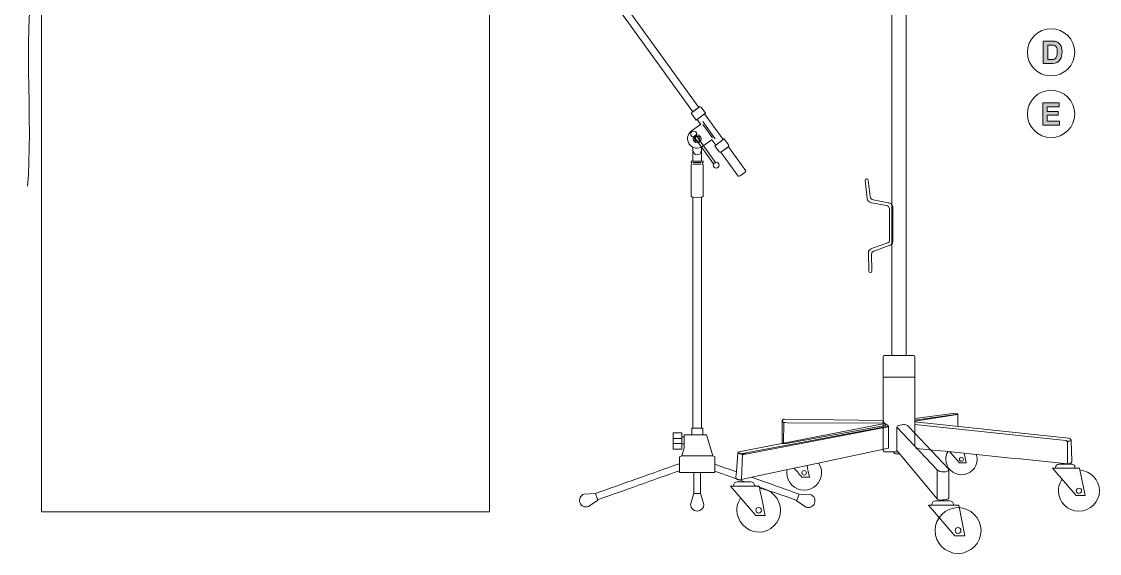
# Model space of a CAD drawing. Header units: centimetres. Extents: x 0 to 32.3, y 0 to 15.7.
# Drawn here: x 16.8 to 32.25, y 0 to 7.63 of the extents above; entities that cross this region are included whole.
import ezdxf

# ---------------------------------------------------------------- set-up
doc = ezdxf.new("R2010")
doc.units = ezdxf.units.CM
doc.header["$MEASUREMENT"] = 0
for name, color, linetype, lineweight in [('DIAGRAM', 7, 'Continuous', 0), ('labels', 7, 'Continuous', 0), ('tubing', 7, 'Continuous', 0)]:
    doc.layers.add(name, color=color, linetype=linetype, lineweight=lineweight)

# ---------------------------------------------------------------- blocks, each defined once
blk = doc.blocks.new('Block_1')
at = {"layer": 'DIAGRAM', "color": 250, "lineweight": 13, "true_color": 0x231f20}
for points in [[(27.047, 1.172), (26.944, 1.208), (26.841, 1.245), (26.739, 1.281)], [(26.738, 1.18), (26.882, 1.129), (27.025, 1.078), (27.168, 1.027)], [(27.946, 0.852), (27.72, 0.932), (27.494, 1.013), (27.268, 1.093)], [(27.305, 0.977), (27.508, 0.905), (27.711, 0.834), (27.914, 0.762)]]:
    blk.add_open_spline(points, degree=3, dxfattribs=at)
blk = doc.blocks.new('Block_2')
at = {"layer": 'DIAGRAM', "color": 250, "lineweight": 13, "true_color": 0x231f20}
for points in [[(25.027, 0.861), (25.427, 1.003), (25.827, 1.146), (26.227, 1.288)], [(26.23, 1.187), (25.84, 1.049), (25.45, 0.91), (25.06, 0.771)]]:
    blk.add_open_spline(points, degree=3, dxfattribs=at)
blk = doc.blocks.new('Block_3')
at = {"layer": 'DIAGRAM', "color": 250, "lineweight": 13, "true_color": 0x231f20}
for points in [[(26.437, 1.162), (26.437, 1.064), (26.437, 0.966), (26.437, 0.868), (26.437, 0.865), (26.438, 0.862), (26.438, 0.859)], [(26.532, 0.861), (26.533, 0.864), (26.533, 0.866), (26.533, 0.868), (26.533, 0.966), (26.533, 1.064), (26.533, 1.162)]]:
    blk.add_open_spline(points, degree=3, knots=[0, 0, 0, 0, 1, 1, 1, 2, 2, 2, 2], dxfattribs=at)
blk = doc.blocks.new('Block_6')
at = {"layer": 'DIAGRAM', "color": 250, "lineweight": 13, "true_color": 0x231f20}
blk.add_open_spline([(27.773, 1.201), (27.771, 1.186), (27.769, 1.172), (27.769, 1.157), (27.769, 1.019), (27.881, 0.907), (28.019, 0.907), (28.157, 0.907), (28.268, 1.019), (28.268, 1.157), (28.268, 1.208), (28.253, 1.256), (28.226, 1.296)], degree=3, knots=[0, 0, 0, 0, 1, 1, 1, 2, 2, 2, 3, 3, 3, 4, 4, 4, 4], dxfattribs=at)
blk = doc.blocks.new('Block_7')
at = {"layer": 'DIAGRAM', "color": 250, "lineweight": 13, "true_color": 0x231f20}
blk.add_open_spline([(28.06, 1.262), (28.071, 1.207), (28.082, 1.152), (28.093, 1.097), (28.093, 1.097), (27.985, 1.097), (27.985, 1.097), (27.949, 1.139), (27.913, 1.181), (27.877, 1.223)], degree=3, knots=[0, 0, 0, 0, 1, 1, 1, 2, 2, 2, 3, 3, 3, 3], dxfattribs=at)
blk = doc.blocks.new('Block_8')
at = {"layer": 'DIAGRAM', "color": 250, "lineweight": 13, "true_color": 0x231f20}
blk.add_lwpolyline([(30.221, 1.836), (30.221, 1.998), (29.606, 1.912)], dxfattribs=at)
blk.add_open_spline([(30.221, 1.824), (30.221, 1.828), (30.221, 1.832), (30.221, 1.836)], degree=3, dxfattribs=at)
blk = doc.blocks.new('Block_9')
at = {"layer": 'DIAGRAM', "color": 250, "lineweight": 13, "true_color": 0x231f20}
blk.add_open_spline([(29.606, 1.538), (29.606, 1.601), (29.606, 1.849), (29.606, 1.887), (29.606, 1.887), (31.81, 1.653), (31.81, 1.653), (31.831, 1.651), (31.847, 1.634), (31.848, 1.613), (31.848, 1.613), (31.858, 1.334), (31.858, 1.334), (31.859, 1.309), (31.839, 1.288), (31.814, 1.288), (31.814, 1.288), (31.793, 1.288), (31.793, 1.288), (31.073, 1.361), (30.354, 1.434), (29.635, 1.508)], degree=3, knots=[0, 0, 0, 0, 1, 1, 1, 2, 2, 2, 3, 3, 3, 4, 4, 4, 5, 5, 5, 6, 6, 6, 7, 7, 7, 7], dxfattribs=at)
blk.add_open_spline([(29.628, 1.508), (29.626, 1.509), (29.624, 1.509), (29.622, 1.509)], degree=3, dxfattribs=at)
blk = doc.blocks.new('Block_10')
at = {"layer": 'DIAGRAM', "color": 250, "lineweight": 13, "true_color": 0x231f20}
blk.add_lwpolyline([(27.047, 1.172), (27.067, 1.445), (27.182, 1.428)], dxfattribs=at)
blk.add_open_spline([(27.12, 1.064), (27.12, 1.064), (27.118, 1.061), (27.118, 1.061), (27.118, 1.061), (27.118, 1.061), (27.118, 1.061), (27.085, 1.051), (27.055, 1.056), (27.047, 1.068), (27.047, 1.068), (27.047, 1.068), (27.047, 1.068), (27.042, 1.075), (27.04, 1.084), (27.041, 1.093), (27.041, 1.093), (27.047, 1.172), (27.047, 1.172)], degree=3, knots=[0, 0, 0, 0, 1, 1, 1, 2, 2, 2, 3, 3, 3, 4, 4, 4, 5, 5, 5, 6, 6, 6, 6], dxfattribs=at)
blk = doc.blocks.new('Block_11')
at = {"layer": 'DIAGRAM', "color": 250, "lineweight": 13, "true_color": 0x231f20}
blk.add_open_spline([(29.361, 1.461), (29.361, 1.461), (29.172, 1.461), (29.172, 1.461), (29.16, 1.461), (29.15, 1.471), (29.15, 1.484), (29.15, 1.484), (29.15, 2.818), (29.15, 2.818), (29.15, 2.831), (29.16, 2.841), (29.172, 2.841), (29.172, 2.841), (29.584, 2.841), (29.584, 2.841), (29.596, 2.841), (29.606, 2.831), (29.606, 2.818), (29.606, 2.449), (29.606, 2.08), (29.606, 1.711)], degree=3, knots=[0, 0, 0, 0, 1, 1, 1, 2, 2, 2, 3, 3, 3, 4, 4, 4, 5, 5, 5, 6, 6, 6, 7, 7, 7, 7], dxfattribs=at)
for points in [[(29.606, 1.711), (29.606, 1.695), (29.606, 1.68), (29.606, 1.665)], [(29.606, 1.665), (29.606, 1.66), (29.606, 1.655), (29.606, 1.65)]]:
    blk.add_open_spline(points, degree=3, dxfattribs=at)
blk = doc.blocks.new('Block_12')
at = {"layer": 'DIAGRAM', "color": 250, "lineweight": 13, "true_color": 0x231f20}
blk.add_open_spline([(29.924, 0.802), (29.924, 0.802), (29.927, 0.785), (29.927, 0.785), (29.944, 0.764), (29.965, 0.766), (29.977, 0.767), (29.998, 0.767), (30.06, 0.776), (30.06, 0.776), (30.079, 0.776), (30.094, 0.791), (30.094, 0.81), (30.094, 0.81), (30.094, 1.202), (30.094, 1.202)], degree=3, knots=[0, 0, 0, 0, 1, 1, 1, 2, 2, 2, 3, 3, 3, 4, 4, 4, 5, 5, 5, 5], dxfattribs=at)
blk = doc.blocks.new('Block_13')
at = {"layer": 'DIAGRAM', "color": 250, "lineweight": 13, "true_color": 0x231f20}
for p, q in [((28.06, 1.262), (27.877, 1.223)), ((27.877, 1.223), (27.268, 1.093))]:
    blk.add_line(p, q, dxfattribs=at)
blk.add_lwpolyline([(27.268, 1.093), (27.118, 1.061), (27.133, 1.436), (29.229, 1.827), (29.229, 1.511), (28.06, 1.262)], dxfattribs=at)
blk = doc.blocks.new('Block_14')
at = {"layer": 'DIAGRAM', "color": 250, "lineweight": 13, "true_color": 0x231f20}
for points, knots in [([(27.168, 1.027), (27.168, 1.027), (27.057, 1.027), (27.057, 1.027), (27.03, 1.027), (27.007, 1.005), (27.007, 0.977), (27.007, 0.977), (27.007, 0.966), (27.007, 0.966), (27.007, 0.966), (27.305, 0.966), (27.305, 0.966), (27.305, 0.966), (27.305, 0.977), (27.305, 0.977)], [0, 0, 0, 0, 1, 1, 1, 2, 2, 2, 3, 3, 3, 4, 4, 4, 5, 5, 5, 5]), ([(27.305, 0.977), (27.305, 1.005), (27.282, 1.027), (27.255, 1.027), (27.255, 1.027), (27.168, 1.027), (27.168, 1.027)], [0, 0, 0, 0, 1, 1, 1, 2, 2, 2, 2])]:
    blk.add_open_spline(points, degree=3, knots=knots, dxfattribs=at)
blk = doc.blocks.new('Block_15')
at = {"layer": 'DIAGRAM', "color": 250, "lineweight": 13, "true_color": 0x231f20}
blk.add_lwpolyline([(31.721, 1.073)], dxfattribs=at)
blk.add_open_spline([(31.716, 1.066), (31.704, 1.049), (31.689, 1.022), (31.678, 0.987), (31.678, 0.987), (31.665, 0.945), (31.665, 0.9), (31.665, 0.738), (31.796, 0.607), (31.958, 0.607), (32.12, 0.607), (32.252, 0.741), (32.252, 0.9), (32.252, 1.054), (32.129, 1.184), (31.972, 1.193)], degree=3, knots=[0, 0, 0, 0, 1, 1, 1, 2, 2, 2, 3, 3, 3, 4, 4, 4, 5, 5, 5, 5], dxfattribs=at)

msp = doc.modelspace()

# ---------------------------------------------------------------- hatches: boundary and pattern name
at = {"layer": 'labels', "true_color": 0x1e2f5e, "transparency": 33554687}
h = msp.add_hatch(color=169, dxfattribs=at)
h.dxf.hatch_style = 2
edge = h.paths.add_edge_path()
edge.add_spline(control_points=[(31.583, 7.033), (31.583, 7.033), (31.445, 7.033), (31.445, 7.033), (31.445, 7.033), (31.445, 7.354), (31.445, 7.354), (31.445, 7.354), (31.583, 7.354), (31.583, 7.354), (31.603, 7.353), (31.619, 7.351), (31.632, 7.347), (31.655, 7.339), (31.673, 7.326), (31.687, 7.306), (31.698, 7.29), (31.706, 7.273), (31.71, 7.254), (31.714, 7.235), (31.716, 7.218), (31.716, 7.201), (31.716, 7.158), (31.708, 7.122), (31.69, 7.092), (31.667, 7.053), (31.631, 7.033), (31.583, 7.033)], knot_values=[0, 0, 0, 0, 1, 1, 1, 2, 2, 2, 3, 3, 3, 4, 4, 4, 5, 5, 5, 6, 6, 6, 7, 7, 7, 8, 8, 8, 9, 9, 9, 9], degree=3, periodic=0)
edge = h.paths.add_edge_path()
edge.add_spline(control_points=[(31.633, 7.272), (31.622, 7.289), (31.602, 7.298), (31.571, 7.298), (31.571, 7.298), (31.51, 7.298), (31.51, 7.298), (31.51, 7.298), (31.51, 7.088), (31.51, 7.088), (31.51, 7.088), (31.571, 7.088), (31.571, 7.088), (31.603, 7.088), (31.625, 7.104), (31.638, 7.135), (31.645, 7.152), (31.648, 7.173), (31.648, 7.196), (31.648, 7.229), (31.643, 7.254), (31.633, 7.272)], knot_values=[0, 0, 0, 0, 1, 1, 1, 2, 2, 2, 3, 3, 3, 4, 4, 4, 5, 5, 5, 6, 6, 6, 7, 7, 7, 7], degree=3, periodic=0)
edge.add_line((31.633, 7.272), (31.633, 7.272))
h = msp.add_hatch(color=169, dxfattribs=at)
h.dxf.hatch_style = 2
h.paths.add_polyline_path([(31.659, 6.289), (31.503, 6.289), (31.503, 6.206), (31.681, 6.206), (31.681, 6.149), (31.438, 6.149), (31.438, 6.47), (31.673, 6.47), (31.673, 6.413), (31.503, 6.413), (31.503, 6.345), (31.659, 6.345)])

# ---------------------------------------------------------------- linework, layer by layer
at = {"layer": 'DIAGRAM', "color": 250, "lineweight": 13, "true_color": 0x231f20}
for p, q in [((26.566, 6.198), (26.744, 5.952)), ((26.568, 6.157), (26.705, 5.967)), ((26.427, 5.61), (26.543, 5.61)), ((26.427, 5.589), (26.543, 5.589)), ((29.15, 2.53), (29.606, 2.53)), ((27.726, 1.881), (27.724, 1.584))]:
    msp.add_line(p, q, dxfattribs=at)
for points in [[(29.483, 14.884), (29.274, 14.884), (29.274, 2.841), (29.483, 2.841)], [(24.074, 9.773), (23.988, 9.71), (26.422, 6.34), (26.508, 6.403)], [(23.509, 0.596), (17.087, 0.596), (17.087, 8.089), (23.509, 8.089)], [(26.749, 5.614), (26.471, 5.999), (26.442, 5.978), (26.72, 5.593)], [(26.263, 1.498), (26.14, 1.498), (26.14, 1.731), (26.263, 1.731)], [(26.707, 1.401), (26.619, 1.702), (26.358, 1.702), (26.351, 1.702), (26.297, 1.702), (26.297, 1.516), (26.263, 1.401)], [(29.348, 1.812), (29.348, 1.48), (29.927, 0.785), (29.927, 1.199)], [(26.263, 1.578), (26.14, 1.578), (26.14, 1.649), (26.263, 1.649)], [(26.263, 1.572), (26.297, 1.572), (26.297, 1.674), (26.263, 1.674)], [(26.707, 1.401), (26.263, 1.401), (26.232, 1.389), (26.232, 1.162), (26.738, 1.162), (26.738, 1.389)], [(32.045, 0.831), (31.918, 0.831), (31.581, 1.224), (31.966, 1.224)], [(30.322, 0.251), (30.18, 0.251), (29.802, 0.692), (30.234, 0.692)]]:
    msp.add_lwpolyline(points, close=True, dxfattribs=at)
for points in [[(26.547, 5.834), (26.547, 5.633), (26.423, 5.633), (26.423, 5.831)], [(26.547, 5.115), (26.547, 1.799), (26.423, 1.799), (26.423, 5.115)], [(29.606, 1.538)], [(30.312, 1.439), (30.34, 1.299), (30.244, 1.299), (30.106, 1.46)]]:
    msp.add_lwpolyline(points, dxfattribs=at)
for centre, radius in [((26.435, 6.02), 0.0421), ((26.485, 5.951), 0.0568), ((26.485, 5.951), 0.037), ((26.758, 5.573), 0.0421), ((30.274, 1.352), 0.0287), ((28.019, 1.157), 0.032), ((31.958, 0.9), 0.0376), ((27.366, 0.62), 0.0402), ((30.225, 0.329), 0.329), ((30.225, 0.329), 0.0421)]:
    msp.add_circle(centre, radius, dxfattribs=at)
for points, knots in [([(26.517, 6.409), (26.517, 6.409), (26.413, 6.334), (26.413, 6.334), (26.404, 6.328), (26.402, 6.316), (26.409, 6.307), (26.409, 6.307), (26.471, 6.221), (26.471, 6.221), (26.471, 6.221), (26.606, 6.319), (26.606, 6.319), (26.606, 6.319), (26.544, 6.405), (26.544, 6.405), (26.538, 6.413), (26.525, 6.415), (26.517, 6.409)], [0, 0, 0, 0, 1, 1, 1, 2, 2, 2, 3, 3, 3, 4, 4, 4, 5, 5, 5, 6, 6, 6, 6]), ([(26.532, 6.158), (26.532, 6.158), (26.403, 6.064), (26.403, 6.064), (26.341, 6.02), (26.328, 5.935), (26.372, 5.874), (26.372, 5.874), (26.372, 5.874), (26.372, 5.874), (26.416, 5.813), (26.501, 5.799), (26.562, 5.843), (26.562, 5.843), (26.691, 5.936), (26.691, 5.936), (26.693, 5.938), (26.696, 5.937), (26.697, 5.935), (26.697, 5.935), (26.751, 5.862), (26.751, 5.862), (26.751, 5.862), (26.859, 5.94), (26.859, 5.94), (26.859, 5.94), (26.592, 6.309), (26.592, 6.309), (26.592, 6.309), (26.484, 6.231), (26.484, 6.231), (26.484, 6.231), (26.533, 6.164), (26.533, 6.164), (26.534, 6.162), (26.534, 6.159), (26.532, 6.158)], [0, 0, 0, 0, 1, 1, 1, 2, 2, 2, 3, 3, 3, 4, 4, 4, 5, 5, 5, 6, 6, 6, 7, 7, 7, 8, 8, 8, 9, 9, 9, 10, 10, 10, 11, 11, 11, 12, 12, 12, 12]), ([(26.826, 5.762), (26.826, 5.762), (26.93, 5.837), (26.93, 5.837), (26.939, 5.843), (26.941, 5.855), (26.934, 5.864), (26.934, 5.864), (26.873, 5.95), (26.873, 5.95), (26.873, 5.95), (26.737, 5.852), (26.737, 5.852), (26.737, 5.852), (26.799, 5.766), (26.799, 5.766), (26.805, 5.757), (26.818, 5.755), (26.826, 5.762)], [0, 0, 0, 0, 1, 1, 1, 2, 2, 2, 3, 3, 3, 4, 4, 4, 5, 5, 5, 6, 6, 6, 6]), ([(26.542, 5.779), (26.542, 5.747), (26.517, 5.721), (26.485, 5.721), (26.453, 5.721), (26.428, 5.747), (26.428, 5.779)], [0, 0, 0, 0, 1, 1, 1, 2, 2, 2, 2]), ([(26.932, 5.838), (26.932, 5.838), (26.824, 5.76), (26.824, 5.76), (26.824, 5.76), (27.073, 5.415), (27.073, 5.415), (27.073, 5.415), (27.082, 5.402), (27.136, 5.442), (27.191, 5.481), (27.182, 5.493), (27.182, 5.493), (27.182, 5.493), (26.932, 5.838), (26.932, 5.838)], [0, 0, 0, 0, 1, 1, 1, 2, 2, 2, 3, 3, 3, 4, 4, 4, 5, 5, 5, 5]), ([(26.573, 5.633), (26.573, 5.633), (26.397, 5.633), (26.397, 5.633), (26.397, 5.633), (26.397, 5.622), (26.397, 5.622), (26.397, 5.615), (26.402, 5.61), (26.408, 5.61), (26.408, 5.61), (26.408, 5.61), (26.408, 5.61), (26.408, 5.61), (26.408, 5.589), (26.408, 5.589), (26.408, 5.589), (26.408, 5.589), (26.408, 5.589), (26.402, 5.589), (26.397, 5.583), (26.397, 5.577), (26.397, 5.577), (26.397, 5.13), (26.397, 5.13), (26.397, 5.13), (26.397, 5.11), (26.485, 5.11), (26.573, 5.11), (26.573, 5.13), (26.573, 5.13), (26.573, 5.13), (26.573, 5.577), (26.573, 5.577), (26.573, 5.583), (26.568, 5.589), (26.562, 5.589), (26.562, 5.589), (26.562, 5.589), (26.562, 5.589), (26.562, 5.589), (26.562, 5.61), (26.562, 5.61), (26.562, 5.61), (26.562, 5.61), (26.562, 5.61), (26.568, 5.61), (26.573, 5.615), (26.573, 5.622), (26.573, 5.622), (26.573, 5.633), (26.573, 5.633)], [0, 0, 0, 0, 1, 1, 1, 2, 2, 2, 3, 3, 3, 4, 4, 4, 5, 5, 5, 6, 6, 6, 7, 7, 7, 8, 8, 8, 9, 9, 9, 10, 10, 10, 11, 11, 11, 12, 12, 12, 13, 13, 13, 14, 14, 14, 15, 15, 15, 16, 16, 16, 17, 17, 17, 17]), ([(29.235, 4.418), (29.237, 4.418), (29.239, 4.419), (29.241, 4.42), (29.241, 4.42), (29.241, 4.42), (29.241, 4.42), (29.268, 4.431), (29.287, 4.451), (29.29, 4.471), (29.29, 4.471), (29.29, 4.965), (29.29, 4.965), (29.29, 4.965), (29.29, 4.964), (29.29, 4.964), (29.289, 4.985), (29.279, 5.004), (29.262, 5.018), (29.262, 5.018), (29.262, 5.018), (29.262, 5.018), (29.251, 5.026), (29.238, 5.033), (29.224, 5.035), (29.224, 5.035), (29.009, 5.074), (29.009, 5.074), (28.997, 5.077), (28.986, 5.083), (28.978, 5.092), (28.978, 5.092), (28.978, 5.092), (28.978, 5.092), (28.97, 5.101), (28.965, 5.111), (28.964, 5.123), (28.964, 5.123), (28.938, 5.355), (28.938, 5.355), (28.936, 5.368), (28.925, 5.377), (28.913, 5.375), (28.913, 5.375), (28.913, 5.375), (28.913, 5.375), (28.9, 5.374), (28.891, 5.363), (28.893, 5.35), (28.893, 5.35), (28.921, 5.1), (28.921, 5.1), (28.923, 5.084), (28.929, 5.069), (28.94, 5.057), (28.94, 5.057), (28.94, 5.057), (28.94, 5.057), (28.951, 5.045), (28.966, 5.036), (28.982, 5.033), (28.982, 5.033), (29.201, 4.993), (29.201, 4.993), (29.211, 4.991), (29.219, 4.987), (29.227, 4.981), (29.227, 4.981), (29.227, 4.981), (29.227, 4.981), (29.238, 4.971), (29.244, 4.956), (29.244, 4.941), (29.244, 4.941), (29.244, 4.496), (29.244, 4.496), (29.244, 4.481), (29.235, 4.467), (29.222, 4.461), (29.222, 4.461), (29.222, 4.461), (29.222, 4.461), (29.221, 4.461), (29.22, 4.46), (29.219, 4.46), (29.219, 4.46), (28.997, 4.382), (28.997, 4.382), (28.991, 4.38), (28.985, 4.377), (28.98, 4.374), (28.956, 4.361), (28.941, 4.34), (28.94, 4.319), (28.94, 4.319), (28.94, 4.321), (28.94, 4.321), (28.94, 4.321), (28.944, 4.055), (28.944, 4.055), (28.945, 4.042), (28.955, 4.032), (28.967, 4.032), (28.967, 4.032), (28.967, 4.032), (28.967, 4.032), (28.98, 4.033), (28.99, 4.043), (28.99, 4.056), (28.99, 4.056), (28.986, 4.296), (28.986, 4.296), (28.985, 4.312), (28.993, 4.327), (29.007, 4.336), (29.007, 4.336), (29.007, 4.336), (29.007, 4.336), (29.01, 4.338), (29.014, 4.34), (29.017, 4.341), (29.017, 4.341), (29.235, 4.418), (29.235, 4.418)], [0, 0, 0, 0, 1, 1, 1, 2, 2, 2, 3, 3, 3, 4, 4, 4, 5, 5, 5, 6, 6, 6, 7, 7, 7, 8, 8, 8, 9, 9, 9, 10, 10, 10, 11, 11, 11, 12, 12, 12, 13, 13, 13, 14, 14, 14, 15, 15, 15, 16, 16, 16, 17, 17, 17, 18, 18, 18, 19, 19, 19, 20, 20, 20, 21, 21, 21, 22, 22, 22, 23, 23, 23, 24, 24, 24, 25, 25, 25, 26, 26, 26, 27, 27, 27, 28, 28, 28, 29, 29, 29, 30, 30, 30, 31, 31, 31, 32, 32, 32, 33, 33, 33, 34, 34, 34, 35, 35, 35, 36, 36, 36, 37, 37, 37, 38, 38, 38, 39, 39, 39, 40, 40, 40, 41, 41, 41, 41]), ([(29.189, 1.859), (29.178, 1.866), (29.163, 1.865), (29.15, 1.862), (29.15, 1.862), (27.081, 1.457), (27.081, 1.457), (27.072, 1.455), (27.067, 1.45), (27.067, 1.445), (27.067, 1.44), (27.072, 1.435), (27.081, 1.434), (27.081, 1.434), (27.113, 1.424), (27.113, 1.424), (27.126, 1.42), (27.14, 1.42), (27.153, 1.422), (27.153, 1.422), (29.222, 1.818), (29.222, 1.818), (29.23, 1.819), (29.232, 1.83), (29.225, 1.834), (29.225, 1.834), (29.189, 1.859), (29.189, 1.859)], [0, 0, 0, 0, 1, 1, 1, 2, 2, 2, 3, 3, 3, 4, 4, 4, 5, 5, 5, 6, 6, 6, 7, 7, 7, 8, 8, 8, 9, 9, 9, 9]), ([(29.15, 1.907), (29.15, 1.907), (27.738, 1.929), (27.738, 1.929), (27.718, 1.929), (27.702, 1.913), (27.702, 1.893), (27.702, 1.893), (27.701, 1.579), (27.701, 1.579), (27.701, 1.579), (27.763, 1.579), (27.763, 1.579), (27.763, 1.579), (29.187, 1.839), (29.187, 1.839), (29.187, 1.839), (29.15, 1.907), (29.15, 1.907)], [0, 0, 0, 0, 1, 1, 1, 2, 2, 2, 3, 3, 3, 4, 4, 4, 5, 5, 5, 6, 6, 6, 6]), ([(29.153, 1.872), (29.153, 1.872), (27.775, 1.877), (27.775, 1.877), (27.758, 1.877), (27.742, 1.878), (27.726, 1.881), (27.726, 1.881), (27.726, 1.881), (27.726, 1.881), (27.71, 1.883), (27.702, 1.9), (27.708, 1.914), (27.708, 1.914), (27.708, 1.914), (27.708, 1.914)], [0, 0, 0, 0, 1, 1, 1, 2, 2, 2, 3, 3, 3, 4, 4, 4, 5, 5, 5, 5]), ([(29.519, 1.818), (29.519, 1.818), (30.089, 1.214), (30.089, 1.214), (30.108, 1.191), (30.07, 1.181), (30.049, 1.174), (30.049, 1.174), (30.049, 1.174), (30.049, 1.174), (30.012, 1.166), (29.973, 1.171), (29.939, 1.189), (29.935, 1.191), (29.929, 1.197), (29.927, 1.199), (29.927, 1.199), (29.348, 1.812), (29.348, 1.812), (29.348, 1.831), (29.363, 1.838), (29.372, 1.839), (29.372, 1.839), (29.442, 1.85), (29.442, 1.85), (29.464, 1.855), (29.492, 1.844), (29.519, 1.818)], [0, 0, 0, 0, 1, 1, 1, 2, 2, 2, 3, 3, 3, 4, 4, 4, 5, 5, 5, 6, 6, 6, 7, 7, 7, 8, 8, 8, 9, 9, 9, 9]), ([(29.606, 1.937), (29.606, 1.937), (30.149, 2.009), (30.149, 2.009), (30.149, 2.009), (30.217, 2.002), (30.217, 2.002), (30.222, 2.002), (30.223, 1.994), (30.217, 1.993), (30.217, 1.993), (29.606, 1.899), (29.606, 1.899), (29.606, 1.899), (29.606, 1.937), (29.606, 1.937)], [0, 0, 0, 0, 1, 1, 1, 2, 2, 2, 3, 3, 3, 4, 4, 4, 5, 5, 5, 5]), ([(26.564, 1.702), (26.564, 1.702), (26.406, 1.702), (26.406, 1.702), (26.406, 1.702), (26.406, 1.792), (26.406, 1.792), (26.406, 1.796), (26.409, 1.799), (26.413, 1.799), (26.413, 1.799), (26.557, 1.799), (26.557, 1.799), (26.561, 1.799), (26.564, 1.796), (26.564, 1.792), (26.564, 1.792), (26.564, 1.702), (26.564, 1.702)], [0, 0, 0, 0, 1, 1, 1, 2, 2, 2, 3, 3, 3, 4, 4, 4, 5, 5, 5, 6, 6, 6, 6]), ([(29.606, 1.849), (30.328, 1.773), (31.049, 1.697), (31.77, 1.621), (31.783, 1.62), (31.793, 1.609), (31.793, 1.597), (31.793, 1.494), (31.793, 1.391), (31.793, 1.288)], [0, 0, 0, 0, 1, 1, 1, 2, 2, 2, 3, 3, 3, 3]), ([(31.838, 1.639), (31.842, 1.634), (31.844, 1.629), (31.843, 1.624), (31.84, 1.612), (31.818, 1.607), (31.794, 1.613), (31.788, 1.615), (31.784, 1.616), (31.779, 1.619)], [0, 0, 0, 0, 1, 1, 1, 2, 2, 2, 3, 3, 3, 3]), ([(29.389, 1.431), (29.368, 1.431), (29.347, 1.431), (29.326, 1.431), (29.315, 1.431), (29.306, 1.44), (29.306, 1.451), (29.306, 1.451), (29.306, 1.461), (29.306, 1.461)], [0, 0, 0, 0, 1, 1, 1, 2, 2, 2, 3, 3, 3, 3]), ([(30.078, 1.46), (30.06, 1.428), (30.05, 1.391), (30.05, 1.352), (30.05, 1.228), (30.151, 1.128), (30.274, 1.128), (30.398, 1.128), (30.498, 1.228), (30.498, 1.352), (30.498, 1.376), (30.494, 1.399), (30.487, 1.421)], [0, 0, 0, 0, 1, 1, 1, 2, 2, 2, 3, 3, 3, 4, 4, 4, 4]), ([(31.854, 1.281), (31.854, 1.281), (31.669, 1.281), (31.669, 1.281), (31.643, 1.281), (31.622, 1.26), (31.622, 1.234), (31.622, 1.234), (31.622, 1.224), (31.622, 1.224), (31.622, 1.224), (31.901, 1.224), (31.901, 1.224), (31.901, 1.224), (31.901, 1.234), (31.901, 1.234), (31.901, 1.26), (31.88, 1.281), (31.854, 1.281)], [0, 0, 0, 0, 1, 1, 1, 2, 2, 2, 3, 3, 3, 4, 4, 4, 5, 5, 5, 6, 6, 6, 6]), ([(27.459, 0.545), (27.459, 0.545), (27.324, 0.545), (27.324, 0.545), (27.324, 0.545), (26.963, 0.966), (26.963, 0.966), (26.963, 0.966), (27.375, 0.966), (27.375, 0.966), (27.375, 0.966), (27.381, 0.933), (27.381, 0.933), (27.384, 0.923), (27.457, 0.556), (27.459, 0.545)], [0, 0, 0, 0, 1, 1, 1, 2, 2, 2, 3, 3, 3, 4, 4, 4, 5, 5, 5, 5]), ([(27.108, 0.797), (27.086, 0.765), (27.05, 0.701), (27.052, 0.62), (27.056, 0.476), (27.178, 0.306), (27.366, 0.306), (27.539, 0.306), (27.68, 0.45), (27.68, 0.62), (27.68, 0.784), (27.549, 0.923), (27.381, 0.933)], [0, 0, 0, 0, 1, 1, 1, 2, 2, 2, 3, 3, 3, 4, 4, 4, 4]), ([(24.804, 0.731), (24.804, 0.731), (24.804, 0.731), (24.804, 0.731), (24.786, 0.78), (24.812, 0.835), (24.862, 0.853), (24.862, 0.853), (25.027, 0.861), (25.027, 0.861), (25.027, 0.861), (25.061, 0.764), (25.061, 0.764), (25.061, 0.764), (24.926, 0.672), (24.926, 0.672), (24.876, 0.655), (24.822, 0.681), (24.804, 0.731)], [0, 0, 0, 0, 1, 1, 1, 2, 2, 2, 3, 3, 3, 4, 4, 4, 5, 5, 5, 6, 6, 6, 6]), ([(26.485, 0.608), (26.485, 0.608), (26.485, 0.608), (26.485, 0.608), (26.538, 0.608), (26.581, 0.651), (26.581, 0.703), (26.581, 0.703), (26.533, 0.861), (26.533, 0.861), (26.533, 0.861), (26.437, 0.861), (26.437, 0.861), (26.437, 0.861), (26.389, 0.703), (26.389, 0.703), (26.389, 0.651), (26.432, 0.608), (26.485, 0.608)], [0, 0, 0, 0, 1, 1, 1, 2, 2, 2, 3, 3, 3, 4, 4, 4, 5, 5, 5, 6, 6, 6, 6]), ([(28.169, 0.722), (28.169, 0.722), (28.169, 0.722), (28.169, 0.722), (28.186, 0.772), (28.16, 0.826), (28.11, 0.844), (28.11, 0.844), (27.946, 0.852), (27.946, 0.852), (27.946, 0.852), (27.911, 0.755), (27.911, 0.755), (27.911, 0.755), (28.046, 0.664), (28.046, 0.664), (28.096, 0.646), (28.151, 0.672), (28.169, 0.722)], [0, 0, 0, 0, 1, 1, 1, 2, 2, 2, 3, 3, 3, 4, 4, 4, 5, 5, 5, 6, 6, 6, 6]), ([(30.108, 0.756), (30.108, 0.756), (29.901, 0.756), (29.901, 0.756), (29.872, 0.756), (29.848, 0.732), (29.848, 0.703), (29.848, 0.703), (29.848, 0.692), (29.848, 0.692), (29.848, 0.692), (30.161, 0.692), (30.161, 0.692), (30.161, 0.692), (30.161, 0.703), (30.161, 0.703), (30.161, 0.732), (30.137, 0.756), (30.108, 0.756)], [0, 0, 0, 0, 1, 1, 1, 2, 2, 2, 3, 3, 3, 4, 4, 4, 5, 5, 5, 6, 6, 6, 6])]:
    msp.add_open_spline(points, degree=3, knots=knots, dxfattribs=at)
at = {"layer": 'labels', "color": 18, "lineweight": 0, "true_color": 0x000000}
msp.add_lwpolyline([(31.659, 6.289), (31.503, 6.289), (31.503, 6.206), (31.681, 6.206), (31.681, 6.149), (31.438, 6.149), (31.438, 6.47), (31.673, 6.47), (31.673, 6.413), (31.503, 6.413), (31.503, 6.345), (31.659, 6.345)], close=True, dxfattribs=at)
at = {"layer": 'labels'}
msp.add_lwpolyline([(31.659, 6.289), (31.503, 6.289), (31.503, 6.206), (31.681, 6.206), (31.681, 6.149), (31.438, 6.149), (31.438, 6.47), (31.673, 6.47), (31.673, 6.413), (31.503, 6.413), (31.503, 6.345), (31.659, 6.345)], close=True, dxfattribs=at)
at = {"layer": 'labels', "color": 169, "lineweight": 13, "true_color": 0x1e2f5e}
for centre in [(31.559, 7.193), (31.559, 6.309)]:
    msp.add_circle(centre, 0.339, dxfattribs=at)
at = {"layer": 'labels', "color": 18, "lineweight": 0, "true_color": 0x000000}
for points, knots in [([(31.583, 7.033), (31.583, 7.033), (31.445, 7.033), (31.445, 7.033), (31.445, 7.033), (31.445, 7.354), (31.445, 7.354), (31.445, 7.354), (31.583, 7.354), (31.583, 7.354), (31.603, 7.353), (31.619, 7.351), (31.632, 7.347), (31.655, 7.339), (31.673, 7.326), (31.687, 7.306), (31.698, 7.29), (31.706, 7.273), (31.71, 7.254), (31.714, 7.235), (31.716, 7.218), (31.716, 7.201), (31.716, 7.158), (31.708, 7.122), (31.69, 7.092), (31.667, 7.053), (31.631, 7.033), (31.583, 7.033)], [0, 0, 0, 0, 1, 1, 1, 2, 2, 2, 3, 3, 3, 4, 4, 4, 5, 5, 5, 6, 6, 6, 7, 7, 7, 8, 8, 8, 9, 9, 9, 9]), ([(31.633, 7.272), (31.622, 7.289), (31.602, 7.298), (31.571, 7.298), (31.571, 7.298), (31.51, 7.298), (31.51, 7.298), (31.51, 7.298), (31.51, 7.088), (31.51, 7.088), (31.51, 7.088), (31.571, 7.088), (31.571, 7.088), (31.603, 7.088), (31.625, 7.104), (31.638, 7.135), (31.645, 7.152), (31.648, 7.173), (31.648, 7.196), (31.648, 7.229), (31.643, 7.254), (31.633, 7.272)], [0, 0, 0, 0, 1, 1, 1, 2, 2, 2, 3, 3, 3, 4, 4, 4, 5, 5, 5, 6, 6, 6, 7, 7, 7, 7])]:
    msp.add_open_spline(points, degree=3, knots=knots, dxfattribs=at)
at = {"layer": 'labels'}
for points, knots in [([(31.583, 7.033), (31.583, 7.033), (31.445, 7.033), (31.445, 7.033), (31.445, 7.033), (31.445, 7.354), (31.445, 7.354), (31.445, 7.354), (31.583, 7.354), (31.583, 7.354), (31.603, 7.353), (31.619, 7.351), (31.632, 7.347), (31.655, 7.339), (31.673, 7.326), (31.687, 7.306), (31.698, 7.29), (31.706, 7.273), (31.71, 7.254), (31.714, 7.235), (31.716, 7.218), (31.716, 7.201), (31.716, 7.158), (31.708, 7.122), (31.69, 7.092), (31.667, 7.053), (31.631, 7.033), (31.583, 7.033)], [0, 0, 0, 0, 1, 1, 1, 2, 2, 2, 3, 3, 3, 4, 4, 4, 5, 5, 5, 6, 6, 6, 7, 7, 7, 8, 8, 8, 9, 9, 9, 9]), ([(31.633, 7.272), (31.622, 7.289), (31.602, 7.298), (31.571, 7.298), (31.571, 7.298), (31.51, 7.298), (31.51, 7.298), (31.51, 7.298), (31.51, 7.088), (31.51, 7.088), (31.51, 7.088), (31.571, 7.088), (31.571, 7.088), (31.603, 7.088), (31.625, 7.104), (31.638, 7.135), (31.645, 7.152), (31.648, 7.173), (31.648, 7.196), (31.648, 7.229), (31.643, 7.254), (31.633, 7.272)], [0, 0, 0, 0, 1, 1, 1, 2, 2, 2, 3, 3, 3, 4, 4, 4, 5, 5, 5, 6, 6, 6, 7, 7, 7, 7])]:
    msp.add_open_spline(points, degree=3, knots=knots, dxfattribs=at)
at = {"layer": 'tubing', "color": 169, "lineweight": 13, "true_color": 0x1e2f5e}
msp.add_open_spline([(16.999, 8.089), (16.799, 7.919), (16.972, 6.076), (16.883, 5.273)], degree=3, dxfattribs=at)

# ---------------------------------------------------------------- block references
at = {"layer": 'DIAGRAM'}
for name in ['Block_11', 'Block_8', 'Block_9', 'Block_13', 'Block_10', 'Block_6', 'Block_2', 'Block_1', 'Block_7', 'Block_12', 'Block_3', 'Block_15', 'Block_14']:
    msp.add_blockref(name, (0, 0), dxfattribs=at)

doc.saveas('drawing.dxf')
